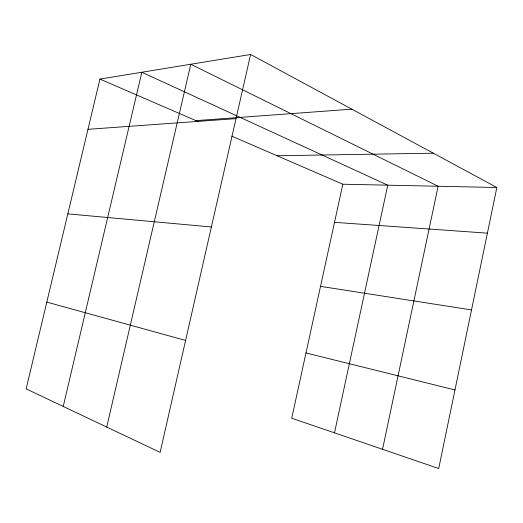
<?xml version="1.0" encoding="UTF-8"?>
<svg xmlns="http://www.w3.org/2000/svg" width="523" height="523" viewBox="0 0 523 523"><rect width="100%" height="100%" fill="white"/><g stroke="black" fill="none" stroke-linecap="round" stroke-linejoin="round"><path stroke-width="0.78" d="M496.85 187.502L438.705 468.523L291.729 418.217L342.833 184.214L496.85 187.502L250.609 54.477L99.939 79.091L26.15 388.864L160.13 452.382L250.609 54.477M382.535 449.303L438.117 186.247L190.777 64.251L106.718 427.062M334.485 432.854L387.746 185.175L141.844 72.246L63.237 406.443M195.929 120.636L351.855 109.17M87.975 129.318L236.017 118.643M277.066 155.749L433.358 153.2M334.504 222.334L487.403 233.16M67.833 213.874L211.384 226.975M320.527 286.356L471.517 309.936M305.981 352.953L454.958 389.955M46.815 302.111L185.587 340.434M99.939 79.091L198.165 121.604M231.722 136.124L342.833 184.214"/></g></svg>
